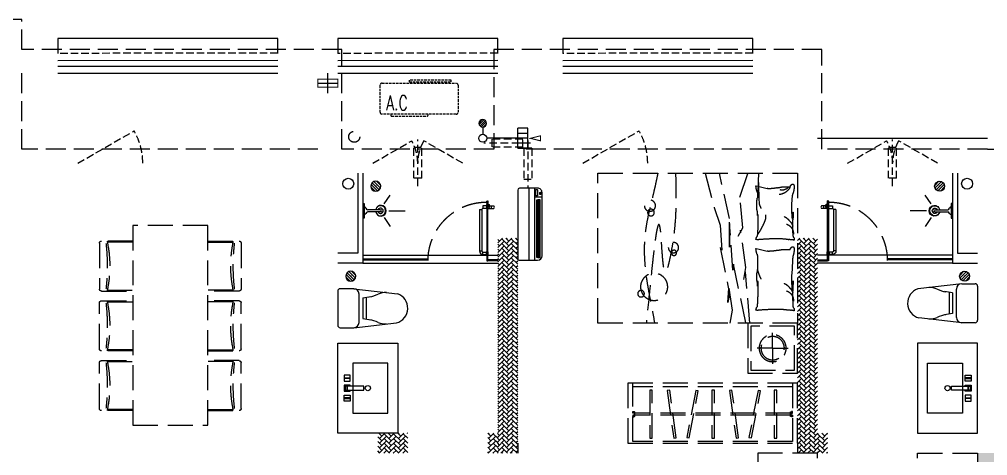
# Model space of a CAD drawing. Extents: x 3443499 to 7125205, y -1700016 to -264854.
# Drawn here: x 3537425 to 3547109, y -1070372 to -1066007 of the extents above; entities that cross this region are included whole.
import ezdxf

# ---------------------------------------------------------------- set-up
doc = ezdxf.new("R2010")
doc.units = 0
doc.header["$LTSCALE"] = 1000
doc.header["$MEASUREMENT"] = 0
for name, pattern in [('__DASH', [0.35, 0.25, -0.1]), ('A户型$0$DASH', [0.35, 0.25, -0.1]), ('DASH', [0.35, 0.25, -0.1]), ('HIDDEN', [0.375, 0.25, -0.125])]:
    doc.linetypes.add(name, pattern=pattern)
doc.layers.get('0').update_dxf_attribs({"linetype": 'CONTINUOUS'})
for name, color, linetype in [('!校对', 2, 'CONTINUOUS'), ('5fur', 175, 'CONTINUOUS'), ('IP-bath&kitchen-JOHNSON', 4, 'CONTINUOUS'), ('LVTRY', 252, 'CONTINUOUS'), ('P-bath&kitchen-JOHNSON', 4, 'CONTINUOUS'), ('VPIPE-中水', 122, 'CONTINUOUS'), ('VPIPE-凝结', 150, 'CONTINUOUS'), ('VPIPE-雨水', 4, 'DASH'), ('保温', 6, 'CONTINUOUS'), ('机电标识类', 1, 'CONTINUOUS'), ('污水', 3, 'CONTINUOUS'), ('看线', 185, 'CONTINUOUS')]:
    doc.layers.add(name, color=color, linetype=linetype)
for name, color, linetype, lineweight in [('EQUIP_地漏', 7, 'CONTINUOUS', 18), ('WINDOW', 146, 'CONTINUOUS', 20), ('平面-分水线', 189, 'CONTINUOUS', 15), ('平面-栏杆', 56, 'CONTINUOUS', 15), ('平面-看线', 252, 'CONTINUOUS', 15), ('平面-空调室内机', 176, 'CONTINUOUS', 9), ('平面-空调预留孔', 252, 'CONTINUOUS', 15)]:
    doc.layers.add(name, color=color, linetype=linetype, lineweight=lineweight)
doc.styles.add('_TCH_DIM', font='SIMPLEX', dxfattribs={"bigfont": 'GBCBIG'})
doc.styles.add('DIM_FONT', font='SIMPLEX', dxfattribs={"width": 0.7, "bigfont": 'GBCBIG'})

# ---------------------------------------------------------------- blocks, each defined once
blk = doc.blocks.new('A$C00A30745')
at = {"layer": '5fur', "color": 252, "linetype": 'A户型$0$DASH'}
for p, q in [((1800, 7200), (1800, 5700)), ((3800, 7200), (1800, 7200)), ((2377.2, 6961.9), (2298.5, 7200)), ((2481.6, 6747.4), (2581.9, 7200)), ((2726.6, 7200), (2635.5, 6857.4)), ((3800, 5700), (3800, 7200)), ((2216.2, 7075.3), (2186.2, 7067.8)), ((2186.2, 7067.8), (2103.6, 7047.1)), ((2349.7, 6653.9), (2377.2, 6961.9)), ((2635.5, 6857.4), (2575.1, 6681.4)), ((2448.6, 6230.3), (2481.6, 6697.9)), ((2481.6, 6461.3), (2481.6, 6747.4)), ((2481.6, 6697.9), (2481.6, 6461.3)), ((2316.7, 6257.8), (2371.7, 6631.9)), ((2393.7, 6571.4), (2349.7, 6653.9)), ((2575.1, 6681.4), (2553.3, 6346.7)), ((7700, 4679), (7700, 6679)), ((7700, 6679), (8450, 6679)), ((8450, 6679), (8450, 4679)), ((7366.6, 6501.9), (7366.6, 6041.9)), ((7700, 6521.9), (7386.6, 6521.9)), ((7700, 6511.9), (7444.9, 6511.9)), ((8450, 6521.9), (8763.4, 6521.9)), ((8450, 6511.9), (8705.1, 6511.9)), ((8783.4, 6501.9), (8783.4, 6041.9)), ((2186.2, 6441.5), (2103.6, 6420.8)), ((2216.2, 6449), (2186.2, 6441.5)), ((2575.1, 6455.8), (2481.6, 5988.2)), ((2278.8, 5700), (2322.2, 6213.8)), ((2316.7, 5703.7), (2443.1, 6290.8)), ((2338.7, 6136.8), (2316.7, 6257.8)), ((2443.1, 6290.8), (2448.6, 6230.3)), ((2487.1, 6050.2), (2454.1, 5830.2)), ((2498.1, 5907.2), (2487.1, 6050.2)), ((7386.6, 6021.9), (7700, 6021.9)), ((7444.9, 6031.9), (7700, 6031.9)), ((8705.1, 6031.9), (8450, 6031.9)), ((8763.4, 6021.9), (8450, 6021.9)), ((2481.6, 5988.2), (2498.1, 5907.2)), ((7386.6, 5923.6), (7700, 5923.6)), ((7444.9, 5913.6), (7700, 5913.6)), ((8763.4, 5923.6), (8450, 5923.6)), ((8705.1, 5913.6), (8450, 5913.6)), ((2454.1, 5830.2), (2478.8, 5700)), ((7366.6, 5443.6), (7366.6, 5903.6)), ((8783.4, 5443.6), (8783.4, 5903.6)), ((1800, 5200), (1800, 5700)), ((1800, 5700), (2300, 5700)), ((1800, 5700), (3800, 5700)), ((1830, 5230), (1830, 5670)), ((1830, 5670), (2270, 5670)), ((2270, 5670), (2270, 5230)), ((2300, 5700), (2300, 5200)), ((2050, 5450), (2050, 5605)), ((2050, 5450), (1895, 5450)), ((2050, 5450), (2050, 5295)), ((2050, 5450), (2205, 5450)), ((7700, 5423.6), (7386.6, 5423.6)), ((7700, 5433.6), (7444.9, 5433.6)), ((8450, 5433.6), (8705.1, 5433.6)), ((8450, 5423.6), (8763.4, 5423.6)), ((2270, 5230), (1830, 5230)), ((7366.6, 4845.3), (7366.6, 5305.3)), ((7386.6, 5325.3), (7700, 5325.3)), ((7444.9, 5315.3), (7700, 5315.3)), ((8763.4, 5325.3), (8450, 5325.3)), ((8705.1, 5315.3), (8450, 5315.3)), ((8783.4, 4845.3), (8783.4, 5305.3)), ((2300, 5200), (1800, 5200)), ((1800, 4500), (1800, 5100)), ((1800, 5100), (1850, 5100)), ((1850, 5100), (1850, 4515)), ((1850, 5100), (3450, 5100)), ((1850, 5065), (3450, 5065)), ((3450, 4515), (3450, 5100)), ((3450, 5100), (3500, 5100)), ((3500, 5100), (3500, 4500)), ((2009.6, 4550), (2009.6, 5030)), ((2009.6, 5030), (2034.6, 5030)), ((2034.6, 5030), (2034.6, 4550)), ((2172, 5023.3), (2196.6, 5028)), ((2262.6, 4552), (2172, 5023.3)), ((2196.6, 5028), (2287.2, 4556.7)), ((2391.8, 4554), (2457.5, 5029.5)), ((2482.2, 5026), (2416.6, 4550.5)), ((2457.5, 5029.5), (2482.2, 5026)), ((2632.1, 4550), (2632.1, 5030)), ((2632.1, 5030), (2657.1, 5030)), ((2657.1, 5030), (2657.1, 4550)), ((2794.5, 5023.3), (2819.1, 5028)), ((2885.1, 4552), (2794.5, 5023.3)), ((2819.1, 5028), (2909.7, 4556.7)), ((3014.3, 4554), (3080, 5029.5)), ((3104.7, 5026), (3039.1, 4550.5)), ((3080, 5029.5), (3104.7, 5026)), ((3254.6, 4550), (3254.6, 5030)), ((3254.6, 5030), (3279.6, 5030)), ((3279.6, 5030), (3279.6, 4550)), ((1850, 4800.5), (1850, 4817.1)), ((1850, 4817.1), (1860.2, 4817.1)), ((1867.8, 4800.5), (1850, 4800.5)), ((1850, 4800.5), (1867.8, 4800.5)), ((1860.2, 4800.5), (1850, 4800.5)), ((1867.8, 4780), (1850, 4780)), ((1850, 4780), (1867.8, 4780)), ((1850, 4780), (1850, 4763.4)), ((1860.2, 4780), (1850, 4780)), ((1850, 4763.4), (1860.2, 4763.4)), ((1860.2, 4817.1), (1860.2, 4800.5)), ((1860.2, 4763.4), (1860.2, 4780)), ((1867.8, 4813.4), (1867.8, 4767.1)), ((1872.2, 4813.4), (1867.8, 4813.4)), ((1867.8, 4767.1), (1872.2, 4767.1)), ((1872.1, 4800.5), (3427.8, 4800.5)), ((1872.1, 4780), (3427.8, 4780)), ((1872.2, 4767.1), (1872.2, 4813.4)), ((3427.8, 4813.4), (3432.2, 4813.4)), ((3427.8, 4767.1), (3427.8, 4813.4)), ((3432.2, 4767.1), (3427.8, 4767.1)), ((3432.2, 4813.4), (3432.2, 4767.1)), ((3432.2, 4800.5), (3450, 4800.5)), ((3432.2, 4780), (3450, 4780)), ((3439.8, 4817.1), (3439.8, 4800.5)), ((3450, 4817.1), (3439.8, 4817.1)), ((3439.8, 4800.5), (3450, 4800.5)), ((3439.8, 4780), (3450, 4780)), ((3439.8, 4763.4), (3439.8, 4780)), ((3450, 4763.4), (3439.8, 4763.4)), ((3450, 4800.5), (3450, 4817.1)), ((3450, 4780), (3450, 4763.4)), ((7700, 4825.3), (7386.6, 4825.3)), ((7700, 4835.3), (7444.9, 4835.3)), ((8450, 4835.3), (8705.1, 4835.3)), ((8450, 4825.3), (8763.4, 4825.3)), ((8450, 4679), (7700, 4679)), ((2287.2, 4556.7), (2262.6, 4552)), ((2416.6, 4550.5), (2391.8, 4554)), ((2909.7, 4556.7), (2885.1, 4552)), ((3039.1, 4550.5), (3014.3, 4554)), ((3500, 4500), (1800, 4500)), ((1850, 4515), (3450, 4515)), ((2034.6, 4550), (2009.6, 4550)), ((2657.1, 4550), (2632.1, 4550)), ((3279.6, 4550), (3254.6, 4550)), ((600, 4400), (0, 4400)), ((0, 4400), (0, 3100)), ((600, 4350), (600, 4400)), ((1600, 4350), (1600, 4400)), ((1600, 4400), (2200, 4400)), ((2200, 4400), (2200, 3100))]:
    blk.add_line(p, q, dxfattribs=at)
for centre, radius in [((3277.4, 6875.4), 55.7), ((3267, 6807.3), 33.5), ((3041.9, 6456.3), 51.6), ((3036.6, 6403.9), 26.2), ((3235.5, 6063.4), 135.8), ((3366.4, 5995.3), 33.1), ((2050, 5450), 135), ((2050, 5450), 117)]:
    blk.add_circle(centre, radius, dxfattribs=at)
for centre, radius, start, end in [((-25618.3, 7969), 27821.6, 357.78057, 358.40467), ((7919.1, 7315.1), 5727.8, 181.20742, 183.43718), ((1925.8, 7063.2), 90.4, 168.72762, 180), ((1850, 7078.3), 13.1, 63.41948, 168.72762), ((1840.6, 7059.5), 34.2, 4.40021, 63.41948), ((1947.3, 7093.6), 270.8, 350.5159, 355.91706), ((2216.4, 7074.4), 0.917, 355.91706, 104.04494), ((1996.5, 7063.2), 161.1, 180, 188.43719), ((2138.6, 7084.3), 304.8, 188.43719, 195.74398), ((1612.1, 6935.9), 242.2, 7.54685, 15.74398), ((1927.8, 6573.4), 491.8, 90, 96.23236), ((1999.1, 7126.3), 139.9, 207.20359, 224.90238), ((1963.1, 7116.9), 89.9, 216.26407, 228.55709), ((1999.1, 7126.3), 139.9, 224.90238, 242.60117), ((1938.5, 7089), 52.6, 228.55709, 244.64488), ((1980.6, 7178), 151.1, 244.64488, 248.18508), ((2000.9, 7228.6), 205.6, 248.18508, 251.2201), ((1927.8, 6861.2), 204, 80.31563, 90), ((1952.8, 7087.1), 56.2, 251.2201, 270), ((1999.1, 7126.3), 139.9, 242.60117, 253.48502), ((1952.8, 7122.5), 91.5, 270, 284.68511), ((1999.1, 7126.3), 139.9, 253.48502, 264.36887), ((1813.7, 6192.8), 882, 77.80162, 80.31563), ((2067.1, 7364.9), 317.1, 257.80162, 261.99495), ((2114.6, 7703.2), 658.8, 261.99495, 267.33512), ((2087.2, 7112.8), 67.7, 267.33512, 284.04519), ((2347.2, 6979.5), 145.9, 173.56595, 191.55856), ((2321.2, 6982.4), 119.7, 162.61359, 173.56595), ((1987.8, 7086.8), 229.7, 342.61359, 350.5159), ((725.3, 6852.1), 1132.9, 359.99874, 5.8567), ((1495.9, 7164.2), 738.7, 336.51559, 338.34226), ((1724.8, 6883.2), 484.2, 358.1021, 7.96083), ((2134, 6779.2), 289.7, 177.46141, 184.80185), ((1996.9, 6785.3), 152.4, 169.81012, 177.46141), ((3734, 6918.1), 1890.1, 183.21004, 185.38127), ((809.2, 6852.1), 1049, 353.9133, 0), ((2393.9, 6765.8), 272.1, 176.4448, 184.08277), ((1495.9, 7164.2), 738.7, 334.68893, 336.51559), ((7917.7, 6694.8), 5718.5, 179.02962, 180.28654), ((2140.7, 6771), 62.9, 7.22403, 19.21371), ((3418.3, 6723.5), 1216.5, 175.38242, 177.39037), ((805.5, 6934.5), 1404.8, 355.38242, 357.25094), ((975.2, 6681.9), 873.2, 0.57574, 4.80185), ((354.2, 6675.6), 1494.3, 358.09211, 0.57574), ((2067.1, 6587.9), 234, 152.76041, 159.13972), ((1927.3, 6659.9), 76.8, 141.61143, 152.76041), ((2174.1, 6464.3), 391.6, 136.18849, 141.61143), ((1941.7, 6596.5), 99.2, 108.43965, 126.17665), ((2054, 6579.6), 225.2, 129.03494, 136.18849), ((1943.2, 6716.2), 49.3, 118.31676, 129.03494), ((2014.8, 6583.4), 200.2, 113.00277, 118.31676), ((2180.4, 6750.6), 58, 184.08277, 200.67428), ((2600.1, 6909), 506.6, 200.67428, 204.32653), ((3443.6, 7290.3), 1432.3, 204.32653, 206.49848), ((1941.7, 6596.5), 99.2, 164.06476, 184.21588), ((1027.3, 6653.2), 820.8, 354.74081, 358.09211), ((1941.7, 6596.5), 99.2, 143.91364, 164.06476), ((1941.7, 6596.5), 99.2, 126.17665, 143.91364), ((2441.6, 6790.7), 312.6, 206.49848, 212.13498), ((2793.8, 7012), 728.6, 212.13498, 215.82629), ((3363.3, 6672.1), 1164, 180.28654, 183.57397), ((2347.2, 6608.6), 145.9, 183.57397, 192.86904), ((1862.2, 6540.7), 28.9, 149.34875, 184.30254), ((1858.4, 6540.4), 25.1, 184.30254, 201.7883), ((1838.3, 6532.4), 3.42, 201.7883, 250.43603), ((1837.9, 6531.3), 2.32, 250.43603, 11.89306), ((1790.9, 6582.9), 53.9, 329.34875, 354.74081), ((1844.4, 6532.7), 4.28, 111.9904, 191.89306), ((1848.6, 6522.2), 15.6, 68.57902, 111.9904), ((1866.3, 6567.3), 32.8, 248.57902, 278.13348), ((1836.1, 6778.3), 246, 278.13348, 282.10946), ((1929.3, 6343.9), 198.3, 97.6809, 102.10946), ((2024.8, 5635.6), 913.1, 93.36875, 97.6809), ((2011.1, 5869.5), 678.7, 88.36691, 93.36875), ((1991.5, 5183.3), 1365.2, 86.94504, 88.36691), ((1337.6, -7069.6), 13635.6, 86.49514, 86.94504), ((2151.5, 6219.8), 321.2, 80.00164, 86.49514), ((2249.1, 6586.2), 45.3, 192.86904, 207.28412), ((2210.6, 6555.2), 19.3, 260.00164, 286.69777), ((2140.6, 6530.3), 76.7, 16.22115, 27.28412), ((2130.3, 6527.3), 87.5, 7.12039, 16.22115), ((2215.8, 6537.9), 1.32, 286.69777, 7.12039), ((7386.6, 6501.9), 20, 90, 180), ((5442.6, 6270.5), 2002.2, 353.4152, 6.5848), ((6316.2, 6271.9), 1153.9, 347.48739, 12.51261), ((9833.8, 6271.9), 1153.9, 167.48739, 192.51261), ((10707.4, 6270.5), 2002.2, 173.4152, 186.5848), ((8763.4, 6501.9), 20, 0, 90), ((1925.8, 6437), 90.4, 168.72762, 180), ((1996.5, 6437), 161.1, 180, 188.43719), ((1850, 6452.1), 13.1, 63.41948, 168.72762), ((2138.6, 6458), 304.8, 188.43719, 195.74398), ((1840.6, 6433.2), 34.2, 4.40021, 63.41948), ((1927.8, 5947.1), 491.8, 90, 96.23236), ((1927.8, 6234.9), 204, 80.31563, 90), ((1813.7, 5566.5), 882, 77.80162, 80.31563), ((2067.1, 6738.6), 317.1, 257.80162, 261.99495), ((2114.6, 7077), 658.8, 261.99495, 267.33512), ((2087.2, 6486.5), 67.7, 267.33512, 284.04519), ((2321.2, 6356.1), 119.7, 162.61359, 173.56595), ((1987.8, 6460.6), 229.7, 342.61359, 350.5159), ((1947.3, 6467.3), 270.8, 350.5159, 355.91706), ((2216.4, 6448.1), 0.917, 355.91706, 104.04494), ((-2273.2, 6102.2), 4127.5, 1.80855, 3.79399), ((3865.3, 6314.2), 1664, 178.09487, 183.41789), ((1175.5, 6142.8), 682.7, 0, 7.54685), ((1495.9, 6454.9), 738.7, 338.34226, 340.57202), ((1495.9, 6454.9), 738.7, 340.57202, 342.80178), ((1978.9, 6169), 230.1, 357.25094, 11.55856), ((2134, 6111.1), 289.7, 177.46141, 184.80185), ((-4356.8, 5951.3), 6203.8, 0.39542, 1.59433), ((809.2, 6142.8), 1049, 353.9133, 0), ((1495.9, 6454.9), 738.7, 334.68893, 336.51559), ((1495.9, 6454.9), 738.7, 336.51559, 338.34226), ((7917.7, 6026.7), 5718.5, 179.02962, 180.28654), ((1146.1, 6037.7), 1057.4, 1.73161, 4.6547), ((3418.3, 6014.3), 1216.5, 175.38242, 177.39037), ((805.5, 6225.3), 1404.8, 355.38242, 357.25094), ((975.2, 6013.7), 873.2, 0.57574, 4.80185), ((1326, 6087.7), 529.3, 349.81012, 353.9133), ((354.2, 6007.5), 1494.3, 358.09211, 0.57574), ((2067.1, 5919.7), 234, 152.76041, 159.13972), ((1927.3, 5991.7), 76.8, 141.61143, 152.76041), ((1941.7, 5928.4), 99.2, 126.17665, 143.91364), ((2174.1, 5796.2), 391.6, 136.18849, 141.61143), ((1941.7, 5928.4), 99.2, 108.43965, 126.17665), ((2054, 5911.4), 225.2, 129.03494, 136.18849), ((1943.2, 6048), 49.3, 118.31676, 129.03494), ((2014.8, 5915.2), 200.2, 113.00277, 118.31676), ((7386.6, 6041.9), 20, 180, 270), ((8763.4, 6041.9), 20, 270, 0), ((1941.7, 5928.4), 99.2, 164.06476, 184.21588), ((-782.7, 6006.6), 2630.7, 357.06345, 358.93534), ((1941.7, 5928.4), 99.2, 143.91364, 164.06476), ((3363.3, 6003.9), 1164, 180.28654, 183.57397), ((3186.3, 5954.8), 985.1, 181.36432, 184.94049), ((7386.6, 5903.6), 20, 90, 180), ((6316.2, 5673.6), 1153.9, 347.48739, 12.51261), ((9833.8, 5673.6), 1153.9, 167.48739, 192.51261), ((8763.4, 5903.6), 20, 0, 90), ((1862.2, 5834.6), 28.9, 149.34875, 184.30254), ((1858.4, 5834.3), 25.1, 184.30254, 201.7883), ((1838.3, 5826.2), 3.42, 201.7883, 250.43603), ((1837.9, 5825.2), 2.32, 250.43603, 11.89306), ((1790.9, 5876.8), 53.9, 329.34875, 354.74081), ((1844.4, 5826.5), 4.28, 111.9904, 191.89306), ((1848.6, 5816.1), 15.6, 68.57902, 111.9904), ((1866.3, 5861.1), 32.8, 248.57902, 278.13348), ((1836.1, 6072.2), 246, 278.13348, 282.10946), ((1929.3, 5637.7), 198.3, 97.6809, 102.10946), ((2024.8, 4929.4), 913.1, 93.36875, 97.6809), ((2011.1, 5163.3), 678.7, 88.36691, 93.36875), ((1991.5, 4477.1), 1365.2, 86.94504, 88.36691), ((1337.6, -7775.8), 13635.6, 86.49514, 86.94504), ((2151.5, 5513.7), 321.2, 80.00164, 86.49514), ((2249.1, 5880), 45.3, 192.86904, 207.28412), ((2210.6, 5849), 19.3, 260.00164, 286.69777), ((2140.6, 5824.1), 76.7, 16.22115, 27.28412), ((2130.3, 5821.1), 87.5, 7.12039, 16.22115), ((2215.8, 5831.8), 1.32, 286.69777, 7.12039), ((5442.6, 5675.1), 2002.2, 353.4152, 6.5848), ((10707.4, 5675.1), 2002.2, 173.4152, 186.5848), ((7386.6, 5443.6), 20, 180, 270), ((8763.4, 5443.6), 20, 270, 0), ((7386.6, 5305.3), 20, 90, 180), ((5442.6, 5076.8), 2002.2, 353.4152, 6.5848), ((6316.2, 5075.3), 1153.9, 347.48739, 12.51261), ((9833.8, 5075.3), 1153.9, 167.48739, 192.51261), ((10707.4, 5076.8), 2002.2, 173.4152, 186.5848), ((8763.4, 5305.3), 20, 0, 90), ((7386.6, 4845.3), 20, 180, 270), ((8763.4, 4845.3), 20, 270, 0)]:
    blk.add_arc(centre, radius, start, end, dxfattribs=at)
for points, knots in [([(3020.9, 7200), (3014.8, 6926.8), (3006.6, 6669.5), (3143.6, 6043.3), (3178.4, 7200), (3256.5, 6246.1), (3314.1, 5700)], [0, 0, 0, 0, 692.785923, 915.160849, 1290.08623, 2337.669759, 2337.669759, 2337.669759, 2337.669759]), ([(3198.9, 7200), (3244.7, 6970.4), (3399.5, 6459), (3300.2, 6075.6), (3230.3, 5700)], [0, 0, 0, 0, 470.099243, 1589.098475, 1589.098475, 1589.098475, 1589.098475])]:
    blk.add_open_spline(points, degree=3, knots=knots, dxfattribs=at)
blk = doc.blocks.new('rtyryrtyeeretee')
at = {"layer": '平面-空调预留孔', "color": 252, "linetype": 'DASH', "ltscale": 0.1}
for p, q in [((669748.9, 343882), (669748.9, 343872)), ((669758.9, 343862), (670111.7, 343862)), ((670121.7, 343872), (670121.7, 343882))]:
    blk.add_line(p, q, dxfattribs=at)
blk.add_lwpolyline([(670402, 343882), (669662, 343882, -0.414214), (669642, 343902), (669642, 344172, -0.414214), (669662, 344192), (670402, 344192, -0.414214), (670422, 344172), (670422, 343902, -0.414214)], format="xyb", close=True, dxfattribs=at)
blk.add_lwpolyline([(670352.8, 344221.1), (669933, 344221.1), (669933, 344206), (670352.8, 344206)], close=True, dxfattribs=at)
for centre, start, end in [((669758.9, 343872), 180, 270), ((670111.7, 343872), 270, 0)]:
    blk.add_arc(centre, 10, start, end, dxfattribs=at)
at = {"layer": '平面-空调预留孔', "color": 252, "linetype": 'DASH', "ltscale": 0.1, "style": '_TCH_DIM', "width": 0.705882}
blk.add_text('A.C', height=146.88, dxfattribs=at).set_placement((669701.4, 343921.6))
blk = doc.blocks.new('DFSFSF')
at = {"layer": '平面-分水线'}
for p, q in [((697141.9, 775567.7), (697141.9, 775667.6)), ((697342.3, 775667.6), (697142.7, 775667.6)), ((697193.1, 775567.7), (697193.1, 775667.6)), ((697242.5, 775567.7), (697242.5, 775667.6)), ((697291.9, 775567.7), (697291.9, 775667.6)), ((697342.3, 775667.6), (697342.3, 775567.7)), ((697342.3, 775567.7), (697342.3, 775667.6)), ((697342.3, 775567.7), (697142.7, 775567.7))]:
    blk.add_line(p, q, dxfattribs=at)
blk = doc.blocks.new('DFGDGDGD')
at = {"layer": '平面-分水线', "const_width": 10}
blk.add_lwpolyline([(697267.5, 775440.7), (697242.5, 775540.7), (697217.5, 775440.7)], close=True, dxfattribs=at)
blk.add_blockref('DFSFSF', (0, 0))
blk = doc.blocks.new('$TwtSys$00000141')
at = {"color": 1}
for p, q in [((-47, 4), (-5, 46)), ((-47, 4), (-5, 46)), ((-44, -18), (18, 44)), ((-44, -18), (18, 44)), ((-33, -33), (33, 33)), ((-33, -33), (33, 33)), ((-16, -44), (44, 16)), ((-16, -44), (44, 16)), ((6, -46), (46, -6)), ((6, -46), (46, -6))]:
    blk.add_line(p, q, dxfattribs=at)
blk.add_circle((0, 0), 47, dxfattribs=at)
blk.add_circle((0, 0), 47, dxfattribs=at)
blk = doc.blocks.new('A$C001338C2')
at = {"color": 8}
for p, q in [((0, 249), (0, 22)), ((845, 304), (55, 304)), ((109, 215), (109, 304)), ((900, 22), (900, 249)), ((22, 0), (878, 0))]:
    blk.add_line(p, q, dxfattribs=at)
at = {"color": 8, "lineweight": 5}
for p, q in [((865, 279), (144, 279)), ((144, 279), (144, 266)), ((387, 279), (144, 279)), ((144, 279), (144, 253)), ((144, 266), (865, 266)), ((144, 240), (144, 253)), ((144, 253), (865, 253)), ((387, 240), (387, 279)), ((865, 279), (622, 279)), ((622, 279), (622, 240)), ((865, 253), (865, 279)), ((865, 266), (865, 240)), ((900, 215), (0, 215)), ((900, 143), (0, 143)), ((865, 240), (144, 240)), ((622, 240), (387, 240))]:
    blk.add_line(p, q, dxfattribs=at)
at = {"color": 8}
for points in [[(89, 226), (22, 226, -0.414214), (17, 232), (17, 243, -0.414214), (22, 249), (89, 249, -0.414214), (95, 243), (95, 232, -0.414214)], [(73, 275), (57, 275, -0.414214), (51, 281), (51, 283, -0.414214), (57, 289), (73, 289, -0.414214), (79, 283), (79, 281, -0.414214)]]:
    blk.add_lwpolyline(points, format="xyb", close=True, dxfattribs=at)
for centre, radius, start, end in [((55, 249), 55, 90, 180), ((845, 249), 55, 360, 90), ((22, 22), 22, 180, 270), ((878, 22), 22, 270, 360)]:
    blk.add_arc(centre, radius, start, end, dxfattribs=at)
blk = doc.blocks.new('dongkong')
at = {"layer": '平面-空调预留孔', "color": 8, "linetype": 'HIDDEN', "ltscale": 0.3}
for p, q in [((-603796, 210899.9), (-603796, 210431.5)), ((-603836, 210821), (-603836, 210510.8)), ((-603836, 210821), (-603756, 210821)), ((-603756, 210821), (-603756, 210510.8))]:
    blk.add_line(p, q, dxfattribs=at)
blk.add_lwpolyline([(-603756, 210510.8), (-603836, 210510.8)], dxfattribs=at)
blk = doc.blocks.new('GDGDGDRGDR')
at = {"linetype": '__DASH', "ltscale": 0.1}
blk.add_wipeout([(425935.1, 371498.3), (425734.9, 371498.3), (425734.9, 371418.3), (425935.1, 371418.3)], dxfattribs=at).dxf.layer = '污水'
at = {"layer": '机电标识类', "color": 250, "linetype": 'DASH', "ltscale": 400}
for p, q in [((425834.8, 371358.3), (425834.8, 371558.3)), ((425935.1, 371458.3), (425734.9, 371458.3))]:
    blk.add_line(p, q, dxfattribs=at)
at = {"layer": '污水', "linetype": '__DASH', "ltscale": 0.1, "const_width": 10}
blk.add_lwpolyline([(425935.1, 371498.3), (425734.9, 371498.3), (425734.9, 371418.3), (425935.1, 371418.3)], close=True, dxfattribs=at)
blk = doc.blocks.new('A$C263B1184')
at = {"layer": '保温', "linetype": 'ByBlock', "ltscale": 10}
h = blk.add_hatch(dxfattribs=at)
h.set_pattern_fill('AR-HBONE', color=251, scale=55)
h.set_pattern_definition([(45, (-1017960.394, -343310.663), (0, 47.4157523), [100.584, -33.528]), (135, (-1017936.686, -343286.955), (3e-15, 47.4157523), [100.584, -33.528])])
h.paths.add_polyline_path([(8900, 6200), (8900, 8350), (9100, 8350), (9100, 6200)])
h = blk.add_hatch(dxfattribs=at)
h.set_pattern_fill('AR-HBONE', color=251, scale=55)
h.set_pattern_definition([(45, (-1020960.394, -343310.663), (0, 47.4157523), [100.584, -33.528]), (135, (-1020936.686, -343286.955), (3e-15, 47.4157523), [100.584, -33.528])])
h.paths.add_polyline_path([(11900, 6200), (11900, 8350), (12100, 8350), (12100, 6200)])
h = blk.add_hatch(dxfattribs=at)
h.set_pattern_fill('AR-HBONE', color=251, scale=55)
h.set_pattern_definition([(45, (-1016860.394, -345260.66), (0, 47.4157523), [100.584, -33.528]), (135, (-1016836.686, -345236.954), (3e-15, 47.4157523), [100.584, -33.528])])
h.paths.add_polyline_path([(7700, 6200), (7700, 6400), (8000, 6400), (8000, 6200)])
h = blk.add_hatch(dxfattribs=at)
h.set_pattern_fill('AR-HBONE', color=251, scale=55)
h.set_pattern_definition([(45, (-1017760.394, -345260.66), (0, 47.4157523), [100.584, -33.528]), (135, (-1017736.686, -345236.954), (3e-15, 47.4157523), [100.584, -33.528])])
h.paths.add_polyline_path([(8800, 6200), (8800, 6400), (8900, 6400), (8900, 6200)])
h = blk.add_hatch(dxfattribs=at)
h.set_pattern_fill('AR-HBONE', color=251, scale=55)
h.set_pattern_definition([(45, (-1021060.394, -345260.66), (0, 47.4157523), [100.584, -33.528]), (135, (-1021036.686, -345236.954), (3e-15, 47.4157523), [100.584, -33.528])])
h.paths.add_polyline_path([(12100, 6200), (12100, 6400), (12200, 6400), (12200, 6200)])
at = {"layer": '保温', "color": 251, "linetype": 'ByBlock', "ltscale": 10}
for p, q in [((9100, 6300), (9100, 6200)), ((11900, 6300), (11900, 6200))]:
    blk.add_line(p, q, dxfattribs=at)
blk = doc.blocks.new('A$C6C4C4DE5')
at = {"layer": '保温', "linetype": 'Continuous', "ltscale": 10}
h = blk.add_hatch(dxfattribs=at)
h.set_pattern_fill('HEX', color=251, scale=10, angle=90, style=0)
h.set_pattern_definition([(90, (-503782.455, -514000.21), (-16.49778, 1e-15), [9.525, -19.05]), (210, (-503782.455, -514000.21), (8.24889, -14.2874966), [9.525, -19.05]), (150, (-503782.455, -513990.684), (-8.24889, -14.2874966), [9.525, -19.05])])
edge = h.paths.add_edge_path()
edge.add_line((0.2, 1950), (200.2, 1950))
edge.add_line((200.2, 1950), (200.2, 5000))
edge.add_line((200.2, 5000), (0.2, 5000))
edge.add_line((0.2, 5000), (0.2, 1950))
h = blk.add_hatch(dxfattribs=at)
h.set_pattern_fill('HEX', color=251, scale=10, angle=90, style=0)
h.set_pattern_definition([(90, (-503782.47, -516048.461), (-16.49778, 1e-15), [9.525, -19.05]), (210, (-503782.47, -516048.461), (8.24889, -14.2874966), [9.525, -19.05]), (150, (-503782.47, -516038.936), (-8.24889, -14.2874966), [9.525, -19.05])])
h.paths.add_polyline_path([(0.1, 0), (200.1, 0), (200.1, 398.3), (0.1, 398.3)])
at = {"layer": '保温', "color": 251, "linetype": 'ByBlock', "ltscale": 10}
blk.add_line((0, 0), (200, 0), dxfattribs=at)
blk = doc.blocks.new('A$C25274923')
for points in [[(22399.9, 10820.6), (22398.7, 10823.3), (22390.4, 10819.9), (22391.5, 10817.1)], [(25800.1, 10820.6), (25801.3, 10823.3), (25809.6, 10819.9), (25808.5, 10817.1)]]:
    blk.add_hatch(color=252).paths.add_polyline_path(points)
at = {"color": 252, "linetype": 'DASH', "ltscale": 0.8}
for p, q in [((17740.1, 12640), (16040, 12640)), ((17740.1, 12340), (17740.1, 12640)), ((20939.8, 12340), (17740.1, 12340)), ((25740.1, 12340), (22460, 12340)), ((22460, 12340), (22460, 11340)), ((25740.1, 11340), (25740.1, 12340)), ((17740.1, 11340), (17740.1, 12100)), ((20700, 11340), (17740.1, 11340)), ((22460, 11340), (20940, 11340)), ((25500, 11340), (22700.1, 11340)), ((27400, 11340), (25740.1, 11340)), ((27400, 11340), (29059.9, 11340))]:
    blk.add_line(p, q, dxfattribs=at)
at = {"color": 252}
for p, q in [((21273, 10920.5), (21230.6, 10962.9)), ((21298.4, 10923.5), (21233.6, 10988.3)), ((21315.5, 10934.6), (21244.7, 11005.4)), ((21326.6, 10951.7), (21261.8, 11016.5)), ((21329.6, 10977.1), (21287.2, 11019.5)), ((26870.4, 10977.1), (26912.8, 11019.5)), ((26873.4, 10951.7), (26938.2, 11016.5)), ((26884.5, 10934.6), (26955.3, 11005.4)), ((26901.6, 10923.5), (26966.4, 10988.3)), ((26927, 10920.5), (26969.4, 10962.9)), ((22388.8, 10819.8), (22400.5, 10824.6)), ((22389.4, 10819.5), (22389.9, 10819.7)), ((22389.5, 10803.5), (22391.7, 10803)), ((22391.7, 10803), (22389.6, 10803)), ((22400.3, 10811.5), (22389.8, 10811.5)), ((22389.9, 10819.7), (22391.3, 10816.5)), ((22400.3, 10812.7), (22389.9, 10812.7)), ((22390.1, 10811.5), (22390.1, 10791.9)), ((22391.3, 10816.5), (22400.5, 10820.3)), ((22395.1, 10822.4), (22395.1, 10783.3)), ((22400.7, 10803.5), (22398.5, 10803)), ((22398.5, 10803), (22400.7, 10803.1)), ((22399.2, 10823.5), (22400.8, 10824.2)), ((22399.2, 10823.5), (22400.5, 10820.3)), ((22400.1, 10811.5), (22400.1, 10790.1)), ((25800.8, 10823.5), (25799.2, 10824.2)), ((25799.3, 10803.5), (25801.5, 10803)), ((25801.5, 10803), (25799.3, 10803.1)), ((25811.2, 10819.8), (25799.5, 10824.6)), ((25800.8, 10823.5), (25799.5, 10820.3)), ((25808.7, 10816.5), (25799.5, 10820.3)), ((25799.7, 10812.7), (25810.1, 10812.7)), ((25799.7, 10811.5), (25810.2, 10811.5)), ((25799.9, 10811.5), (25799.9, 10790.1)), ((25804.9, 10822.4), (25804.9, 10783.3)), ((25810.5, 10803.5), (25808.3, 10803)), ((25808.3, 10803), (25810.4, 10803)), ((25810.1, 10819.7), (25808.7, 10816.5)), ((25809.9, 10811.5), (25809.9, 10791.9)), ((25810.6, 10819.5), (25810.1, 10819.7)), ((21048.4, 10023.5), (20983.6, 10088.3)), ((21065.5, 10034.6), (20994.7, 10105.4)), ((21076.6, 10051.7), (21011.8, 10116.5)), ((21079.6, 10077.1), (21037.2, 10119.5)), ((27120.4, 10077.1), (27162.8, 10119.5)), ((27123.4, 10051.7), (27188.2, 10116.5)), ((27134.5, 10034.6), (27205.3, 10105.4)), ((27151.6, 10023.5), (27216.4, 10088.3)), ((21023, 10020.5), (20980.6, 10062.9)), ((27140.5, 9994.8), (26700.6, 9944.8)), ((27140.5, 9994.8), (27274.9, 9994.8)), ((27177, 10020.5), (27219.4, 10062.9)), ((20900.1, 9919.8), (20900.1, 9579.8)), ((21059.5, 9944.8), (20925.1, 9944.8)), ((21059.5, 9944.8), (21499.4, 9894.8)), ((21112.8, 9608.1), (21112.8, 9891.6)), ((27048.6, 9903.1), (26969.8, 9916.6)), ((27016.6, 9908.6), (27016.6, 9691.1)), ((27048.6, 9903.1), (27048.6, 9696.6)), ((27087.2, 9658.1), (27087.2, 9941.6)), ((27299.9, 9969.8), (27299.9, 9629.8)), ((21151.4, 9853.1), (21230.2, 9866.6)), ((21151.4, 9853.1), (21151.4, 9646.6)), ((21183.4, 9858.6), (21183.4, 9641.1)), ((27048.6, 9696.6), (26969.8, 9683.1)), ((21059.5, 9554.8), (21487.2, 9603.5)), ((21151.4, 9646.6), (21230.2, 9633.1)), ((27140.5, 9604.8), (26712.8, 9653.5)), ((27274.9, 9604.8), (27140.5, 9604.8)), ((20925.1, 9554.8), (21059.5, 9554.8)), ((21400.1, 9200), (21050.1, 9200)), ((21050.1, 9200), (21050.1, 8700.3)), ((21400.1, 8700.3), (21400.1, 9200)), ((20965, 9080.2), (20965, 9020.2)), ((21025, 9080.2), (20965, 9080.2)), ((20965, 9020.2), (21025, 9020.2)), ((20970, 9047.2), (20970, 9053.2)), ((20970, 9053.2), (21020, 9053.2)), ((21020, 9047.2), (20970, 9047.2)), ((21020, 9053.2), (21020, 9047.2)), ((21025, 9020.2), (21025, 9080.2)), ((21025, 8980.2), (20965, 8980.2)), ((20965, 8980.2), (20965, 8920.2)), ((20965, 8920.2), (21025, 8920.2)), ((20995, 8970.2), (20975, 8970.2)), ((20975, 8970.2), (20975, 8930.2)), ((20975, 8930.2), (20995, 8930.2)), ((20995, 8970.2), (20995, 8930.2)), ((21160, 8970.2), (20995, 8970.2)), ((20995, 8930.2), (20995, 8970.2)), ((20995, 8930.2), (21160, 8930.2)), ((21025, 8970.2), (21025, 8980.2)), ((21025, 8920.2), (21025, 8930.2)), ((21160, 8930.2), (21160, 8970.2)), ((20965, 8820.2), (20965, 8880.2)), ((20965, 8880.2), (21025, 8880.2)), ((21025, 8820.2), (20965, 8820.2)), ((21020, 8853.2), (20970, 8853.2)), ((20970, 8853.2), (20970, 8847.2)), ((20970, 8847.2), (21020, 8847.2)), ((21020, 8847.2), (21020, 8853.2)), ((21025, 8880.2), (21025, 8820.2)), ((21050.1, 8700.3), (21400.1, 8700.3))]:
    blk.add_line(p, q, dxfattribs=at)
for points in [[(26799.9, 9200), (27149.9, 9200), (27149.9, 8700.3), (26799.9, 8700.3)], [(27235, 9080.2), (27235, 9020.2), (27175, 9020.2), (27175, 9080.2)], [(27180, 9053.2), (27180, 9047.2), (27230, 9047.2), (27230, 9053.2)], [(27205, 8970.2), (27205, 8930.2), (27040, 8930.2), (27040, 8970.2)], [(27205, 8930.2), (27205, 8970.2), (27225, 8970.2), (27225, 8930.2)], [(27235, 8820.2), (27235, 8880.2), (27175, 8880.2), (27175, 8820.2)], [(27180, 8847.2), (27180, 8853.2), (27230, 8853.2), (27230, 8847.2)]]:
    blk.add_lwpolyline(points, close=True, dxfattribs=at)
blk.add_lwpolyline([(27175, 8970.2), (27175, 8980.2), (27235, 8980.2), (27235, 8920.2), (27175, 8920.2), (27175, 8930.2)], dxfattribs=at)
for centre in [(21201.3, 8950.2), (26998.7, 8950.2)]:
    blk.add_circle(centre, 26, dxfattribs=at)
for centre, radius, start, end in [((22401.3, 10806.5), 13.5, 155.15235, 208.97795), ((22389.1, 10818.8), 1, 111.52657, 175.76516), ((22408.6, 10818.2), 20.5, 177.99149, 196.90025), ((22389.6, 10819), 0.5, 112.73297, 178.05418), ((22408.6, 10818.2), 19.5, 177.46581, 196.24837), ((22403.7, 10806.9), 14.6, 161.89734, 193.71468), ((22389.9, 10800.2), 0.5, 208.97795, 24.22835), ((22398.9, 10804.3), 9.42, 188.01541, 204.22835), ((22400.2, 10800.1), 0.5, 155.41865, 330.15022), ((22389.1, 10805.2), 11.7, 335.41865, 349.51767), ((22424.2, 10815.7), 24, 160.76087, 187.04874), ((22388.8, 10807), 12.4, 343.94508, 21.34777), ((22401, 10823.6), 1.17, 340.04011, 112.53297), ((22389.1, 10806.5), 13.4, 330.15022, 25.08154), ((22401, 10823.8), 0.5, 340.76087, 112.53297), ((22421.5, 10816.1), 20.6, 160.04011, 190.84731), ((25810.9, 10806.5), 13.4, 154.91846, 209.84978), ((25799, 10823.6), 1.17, 67.46703, 199.95989), ((25778.5, 10816.1), 20.6, 349.15269, 19.95989), ((25799, 10823.8), 0.5, 67.46703, 199.23913), ((25775.8, 10815.7), 24, 352.95126, 19.23913), ((25811.2, 10807), 12.4, 158.65223, 196.05492), ((25810.9, 10805.2), 11.7, 190.48233, 204.58135), ((25799.8, 10800.1), 0.5, 209.84978, 24.58135), ((25810.1, 10800.2), 0.5, 155.77165, 331.02205), ((25801.1, 10804.3), 9.42, 335.77165, 351.98459), ((25791.4, 10818.2), 19.5, 343.75163, 2.53419), ((25796.3, 10806.9), 14.6, 346.28532, 18.10266), ((25810.4, 10819), 0.5, 1.94582, 67.26703), ((25798.7, 10806.5), 13.5, 331.02205, 24.84765), ((25791.4, 10818.2), 20.5, 343.09975, 2.00851), ((25810.9, 10818.8), 1, 4.23484, 68.47343), ((27140.5, 9941.6), 53.3, 90, 180), ((27274.9, 9969.8), 25, 0, 90), ((20925.1, 9919.8), 25, 90, 180), ((21059.5, 9891.6), 53.3, 0, 90), ((21174, 10155), 293.8, 278.51718, 296.46315), ((21387, 9683.5), 224.1, 90, 111.47978), ((21447.5, 9751.1), 152.8, 285.07732, 70.11812), ((26752.5, 9801.1), 152.8, 109.88188, 254.92268), ((26813, 9733.5), 224.1, 68.52022, 90), ((27026, 10205), 293.8, 243.53685, 261.48282), ((27026, 9394.7), 293.8, 98.51718, 116.46315), ((21059.5, 9608.1), 53.3, 270, 0), ((21174, 9344.7), 293.8, 63.53685, 81.48282), ((21387, 9816.2), 224.1, 248.52022, 270), ((26813, 9866.2), 224.1, 270, 291.47978), ((27140.5, 9658.1), 53.3, 180, 270), ((27274.9, 9629.8), 25, 270, 0), ((20925.1, 9579.8), 25, 180, 270)]:
    blk.add_arc(centre, radius, start, end, dxfattribs=at)
at = {"color": 252, "extrusion": (0, 0, -1)}
for centre, major_axis, start_param, end_param in [((21280.1, 10970), (-35.4, 35.4), 6.283185307178763, 12.56637061435835), ((21030.1, 10070), (35.4, 35.4), 1.570796326794897, 7.853981633974483)]:
    blk.add_ellipse(centre, major_axis=major_axis, ratio=1, start_param=start_param, end_param=end_param, dxfattribs=at)
at = {"color": 252}
for centre in [(26919.9, 10970), (27169.9, 10070)]:
    blk.add_ellipse(centre, major_axis=(-35.4, 35.4), ratio=1, start_param=3.926991, end_param=10.210176, dxfattribs=at)
for points in [[(22390.1, 10791.9), (22391, 10791.1), (22392.8, 10789.4), (22396, 10793.2), (22398.5, 10791.3), (22400.1, 10790.1)], [(25809.9, 10791.9), (25809, 10791.1), (25807.2, 10789.4), (25804, 10793.2), (25801.5, 10791.3), (25799.9, 10790.1)]]:
    blk.add_open_spline(points, degree=3, knots=[0, 0, 0, 0, 3.066329, 6.218313, 11.124135, 11.124135, 11.124135, 11.124135], dxfattribs=at)
for p in [(21280.1, 10970), (26919.9, 10970), (21030.1, 10070), (27169.9, 10070)]:
    blk.add_point(p, dxfattribs=at)
at = {"layer": 'IP-bath&kitchen-JOHNSON', "color": 252}
for p, q in [((21100.1, 11100), (21100.1, 10299.7)), ((21150.1, 11100), (21150.1, 10199.7)), ((27049.9, 11100), (27049.9, 10199.7)), ((27099.9, 11100), (27099.9, 10299.7)), ((21363.3, 10793.2), (21425, 10882.6)), ((26836.7, 10793.2), (26775, 10882.6)), ((21363.3, 10656.7), (21425.1, 10567.3)), ((21411.5, 10725), (21574.8, 10725)), ((26788.5, 10725), (26625.2, 10725)), ((26836.7, 10656.7), (26774.9, 10567.3)), ((21100.1, 10299.7), (20900.1, 10299.7)), ((21150.1, 10279.7), (22500.1, 10279.7)), ((27049.9, 10279.7), (25699.9, 10279.7)), ((27099.9, 10299.7), (27299.9, 10299.7)), ((21150.1, 10199.7), (20900.1, 10199.7)), ((21150.1, 10244.7), (21800.1, 10244.7)), ((21150.1, 10234.7), (21800.1, 10234.7)), ((21150.1, 10199.7), (22500.1, 10199.7)), ((21800.1, 10234.7), (21800.1, 10244.7)), ((22500.1, 10234.7), (22400.1, 10234.7)), ((22400.1, 10224.7), (22400.1, 10234.7)), ((22500.1, 10224.7), (22400.1, 10224.7)), ((25699.9, 10234.7), (25799.9, 10234.7)), ((25699.9, 10224.7), (25799.9, 10224.7)), ((27049.9, 10199.7), (25699.9, 10199.7)), ((25799.9, 10224.7), (25799.9, 10234.7)), ((27049.9, 10244.7), (26399.9, 10244.7)), ((26399.9, 10234.7), (26399.9, 10244.7)), ((27049.9, 10234.7), (26399.9, 10234.7)), ((27049.9, 10199.7), (27299.9, 10199.7))]:
    blk.add_line(p, q, dxfattribs=at)
for centre, major_axis, ratio, start_param, end_param in [((21328.9, 10725.1), (0, 51), 0.990052, 1.778622, 7.646156), ((21327.9, 10725.1), (0, 26.8), 0.994812, 1.973916, 7.450862)]:
    blk.add_ellipse(centre, major_axis=major_axis, ratio=ratio, start_param=start_param, end_param=end_param, dxfattribs=at)
at = {"layer": 'IP-bath&kitchen-JOHNSON', "color": 252, "extrusion": (0, 0, -1)}
for centre, major_axis, ratio, start_param, end_param in [((26871.1, 10725.1), (0, 51), 0.990052, 1.778622, 7.646156), ((26872.1, 10725.1), (0, 26.8), 0.994812, 1.973916, 7.450862)]:
    blk.add_ellipse(centre, major_axis=major_axis, ratio=ratio, start_param=start_param, end_param=end_param, dxfattribs=at)
at = {"layer": 'LVTRY', "color": 252}
for p, q in [((21150.1, 10798.6), (21150.1, 10651.4)), ((21150.1, 10798.6), (21165.9, 10798.6)), ((21165.9, 10798.6), (21165.9, 10651.4)), ((22352.7, 10774.1), (22352.7, 10748.8)), ((22384.4, 10774.1), (22352.7, 10774.1)), ((22390, 10787), (22396.3, 10787)), ((22390, 10757.1), (22390, 10787)), ((22390, 10757.1), (22396.3, 10757.1)), ((22400.1, 10811.5), (22390.1, 10811.5)), ((22390.1, 10811.5), (22390.1, 10224.7)), ((22392.9, 10787), (22395.2, 10784.7)), ((22392.9, 10768), (22392.9, 10787)), ((22392.9, 10776.1), (22392.9, 10757.1)), ((22392.9, 10757.1), (22395.2, 10759.4)), ((22395.2, 10769.6), (22395.2, 10784.7)), ((22395.2, 10769.6), (22395.2, 10759.4)), ((22396.3, 10787), (22398.1, 10785.3)), ((22396.3, 10784.7), (22396.3, 10787)), ((22396.3, 10759.4), (22396.3, 10757.1)), ((22396.3, 10757.1), (22398.1, 10758.8)), ((22398.1, 10784.7), (22398.1, 10785.3)), ((22398.1, 10759.4), (22398.1, 10758.8)), ((22400.1, 10224.7), (22400.1, 10811.5)), ((22406.3, 10774.1), (22461, 10774.1)), ((22411.7, 10787), (22414.6, 10787)), ((22411.7, 10787), (22411.7, 10757.1)), ((22411.7, 10757.1), (22414.6, 10757.1)), ((22414.6, 10787), (22416.9, 10784.7)), ((22414.6, 10787), (22414.6, 10769.6)), ((22414.6, 10757.1), (22414.6, 10774.5)), ((22414.6, 10757.1), (22416.9, 10759.4)), ((22416.9, 10759.4), (22416.9, 10784.7)), ((22438, 10748.8), (22438, 10774.1)), ((25793.7, 10774.1), (25739, 10774.1)), ((25762, 10748.8), (25762, 10774.1)), ((25785.4, 10787), (25783.1, 10784.7)), ((25783.1, 10759.4), (25783.1, 10784.7)), ((25785.4, 10757.1), (25783.1, 10759.4)), ((25788.3, 10787), (25785.4, 10787)), ((25785.4, 10787), (25785.4, 10769.6)), ((25785.4, 10757.1), (25785.4, 10774.5)), ((25788.3, 10757.1), (25785.4, 10757.1)), ((25788.3, 10787), (25788.3, 10757.1)), ((25799.9, 10224.7), (25799.9, 10811.5)), ((25799.9, 10811.5), (25809.9, 10811.5)), ((25803.7, 10787), (25801.9, 10785.3)), ((25801.9, 10784.7), (25801.9, 10785.3)), ((25801.9, 10759.4), (25801.9, 10758.8)), ((25803.7, 10757.1), (25801.9, 10758.8)), ((25810, 10787), (25803.7, 10787)), ((25803.7, 10784.7), (25803.7, 10787)), ((25803.7, 10759.4), (25803.7, 10757.1)), ((25810, 10757.1), (25803.7, 10757.1)), ((25807.1, 10787), (25804.8, 10784.7)), ((25804.8, 10769.6), (25804.8, 10784.7)), ((25804.8, 10769.6), (25804.8, 10759.4)), ((25807.1, 10757.1), (25804.8, 10759.4)), ((25807.1, 10768), (25807.1, 10787)), ((25807.1, 10776.1), (25807.1, 10757.1)), ((25809.9, 10811.5), (25809.9, 10224.7)), ((25810, 10757.1), (25810, 10787)), ((25815.6, 10774.1), (25847.3, 10774.1)), ((25847.3, 10774.1), (25847.3, 10748.8)), ((27049.9, 10798.6), (27034.1, 10798.6)), ((27034.1, 10798.6), (27034.1, 10651.4)), ((27049.9, 10798.6), (27049.9, 10651.4)), ((21323.6, 10735.6), (21199.4, 10735.6)), ((21323.6, 10714.5), (21199.4, 10714.5)), ((22317, 10738.4), (22317, 10322.7)), ((22317, 10738.4), (22342.4, 10738.4)), ((22342.4, 10738.4), (22342.3, 10322.7)), ((22384.4, 10748.8), (22352.7, 10748.8)), ((22406.3, 10748.8), (22461, 10748.8)), ((25793.7, 10748.8), (25739, 10748.8)), ((25815.6, 10748.8), (25847.3, 10748.8)), ((25857.6, 10738.4), (25857.7, 10322.7)), ((25883, 10738.4), (25857.6, 10738.4)), ((25883, 10738.4), (25883, 10322.7)), ((26876.4, 10735.6), (27000.6, 10735.6)), ((26876.4, 10714.5), (27000.6, 10714.5)), ((21165.9, 10651.4), (21150.1, 10651.4)), ((27034.1, 10651.4), (27049.9, 10651.4)), ((22317, 10322.7), (22342.3, 10322.7)), ((22352.7, 10287), (22352.7, 10312.4)), ((22352.7, 10312.4), (22384.4, 10312.4)), ((22352.7, 10287), (22384.4, 10287)), ((22386.7, 10314.7), (22384.4, 10312.4)), ((22384.4, 10312.4), (22384.4, 10287)), ((22386.7, 10284.7), (22384.4, 10287)), ((22386.7, 10314.7), (22386.7, 10284.7)), ((22389.6, 10314.7), (22386.7, 10314.7)), ((22389.6, 10284.7), (22386.7, 10284.7)), ((22389.6, 10314.7), (22389.6, 10284.7)), ((22401.1, 10314.7), (22404, 10314.7)), ((22401.1, 10284.7), (22401.1, 10314.7)), ((22401.1, 10284.7), (22404, 10284.7)), ((22404, 10284.7), (22404, 10314.7)), ((22404, 10314.7), (22405.7, 10312.9)), ((22405.7, 10286.4), (22405.7, 10312.9)), ((25796, 10314.7), (25794.3, 10312.9)), ((25794.3, 10286.4), (25794.3, 10312.9)), ((25796, 10284.7), (25796, 10314.7)), ((25798.9, 10314.7), (25796, 10314.7)), ((25798.9, 10284.7), (25796, 10284.7)), ((25798.9, 10284.7), (25798.9, 10314.7)), ((25810.4, 10314.7), (25813.3, 10314.7)), ((25810.4, 10314.7), (25810.4, 10284.7)), ((25810.4, 10284.7), (25813.3, 10284.7)), ((25813.3, 10314.7), (25813.3, 10284.7)), ((25813.3, 10314.7), (25815.6, 10312.4)), ((25813.3, 10284.7), (25815.6, 10287)), ((25815.6, 10312.4), (25815.6, 10287)), ((25847.3, 10312.4), (25815.6, 10312.4)), ((25847.3, 10287), (25815.6, 10287)), ((25847.3, 10287), (25847.3, 10312.4)), ((25883, 10322.7), (25857.7, 10322.7)), ((22390.1, 10224.7), (22400.1, 10224.7)), ((25809.9, 10224.7), (25799.9, 10224.7)), ((20900.1, 8500), (20900.1, 9400)), ((20900.1, 9400), (21500.1, 9400)), ((21500.1, 9400), (21500.1, 8500)), ((27299.9, 9400), (26699.9, 9400)), ((26699.9, 9400), (26699.9, 8500)), ((27299.9, 8500), (27299.9, 9400)), ((21500.1, 8500), (20900.1, 8500)), ((26699.9, 8500), (27299.9, 8500))]:
    blk.add_line(p, q, dxfattribs=at)
for centre, radius, start, end in [((21166.5, 10748.2), 14.6, 12.38344, 92.41817), ((21207.6, 10764.1), 29.7, 205.54083, 253.94272), ((22452.4, 10761.5), 15.3, 304.05298, 55.96165), ((25747.6, 10761.5), 15.3, 124.03835, 235.94702), ((26992.4, 10764.1), 29.7, 286.05728, 334.45917), ((27033.5, 10748.2), 14.6, 87.58183, 167.61656), ((21166.5, 10701.8), 14.6, 267.59881, 347.63354), ((21207.7, 10685.8), 29.9, 105.89449, 154.40659), ((21323.6, 10725.1), 10.5, 270.00849, 90.00849), ((26876.4, 10725.1), 10.5, 89.99151, 269.99151), ((26992.3, 10685.8), 29.9, 25.59341, 74.10551), ((27033.5, 10701.8), 14.6, 192.36646, 272.40119)]:
    blk.add_arc(centre, radius, start, end, dxfattribs=at)
for centre, major_axis, ratio, start_param, end_param in [((21331.4, 10725.1), (0, 53.6), 0.987577, 1.76809, 7.656688), ((21314.8, 10737.5), (1.43, 0), 0.85, 1.570796326790858, 7.853981633970444), ((21314.8, 10712.6), (1.43, 0), 0.85, 1.570796326807783, 7.853981633987369), ((21339.3, 10737.5), (1.43, 0), 0.85, 1.570796326950973, 7.853981634130559), ((21339.3, 10712.6), (1.43, 0), 0.85, 1.570796326894099, 7.853981634073685), ((22352.7, 10738.4), (7.33, 7.33), 1, 0.785526, 2.356322), ((22352.7, 10322.7), (25.3, 25.3), 1, 2.356322, 3.927118), ((22352.7, 10322.7), (-7.33, 7.33), 1, 0.785526, 2.356322)]:
    blk.add_ellipse(centre, major_axis=major_axis, ratio=ratio, start_param=start_param, end_param=end_param, dxfattribs=at)
at = {"layer": 'LVTRY', "color": 252, "extrusion": (0, 0, -1)}
for centre, major_axis, ratio, start_param, end_param in [((26868.6, 10725.1), (0, 53.6), 0.987577, 1.76809, 7.656688), ((25847.3, 10738.4), (7.33, 7.33), 1, -0.78527, 0.785526), ((26860.7, 10737.5), (-1.43, 0), 0.85, 4.712389, 10.995574), ((26860.7, 10712.6), (-1.43, 0), 0.85, -1.570796, 4.712389), ((26885.2, 10712.6), (-1.43, 0), 0.85, 4.712389, 10.995574), ((26885.2, 10737.5), (-1.43, 0), 0.85, -1.570796, 4.712389), ((25847.3, 10322.7), (-7.33, 7.33), 1, 2.356322, 3.927118), ((25847.3, 10322.7), (-25.3, 25.3), 1, 2.356322, 3.927118)]:
    blk.add_ellipse(centre, major_axis=major_axis, ratio=ratio, start_param=start_param, end_param=end_param, dxfattribs=at)
at = {"layer": 'P-bath&kitchen-JOHNSON', "color": 252, "linetype": 'DASH'}
for centre, start, end in [((22386.3, 10222.2), 89.79672, 179.39224), ((25813.7, 10222.2), 0.60776, 90.20328)]:
    blk.add_arc(centre, 586.2, start, end, dxfattribs=at)
at = {"layer": 'VPIPE-中水', "color": 252, "linetype": 'Continuous'}
for centre in [(21005.2, 10995), (27194.9, 10995)]:
    blk.add_circle(centre, 55, dxfattribs=at)
at = {"layer": 'VPIPE-凝结', "color": 252}
blk.add_line((22700, 11450), (22390, 11450), dxfattribs=at)
at = {"layer": 'VPIPE-凝结', "color": 252, "ltscale": 0.1}
blk.add_lwpolyline([(22350, 11562.4), (22350, 11490)], dxfattribs=at)
at = {"layer": 'VPIPE-凝结', "color": 252}
blk.add_circle((22350, 11450), 40, dxfattribs=at)
at = {"layer": 'VPIPE-雨水', "color": 252}
blk.add_circle((21065, 11465), 55, dxfattribs=at)
at = {"layer": 'WINDOW', "color": 252, "linetype": 'DASH', "ltscale": 0.3}
for points in [[(18300, 11200), (18863.1, 11524.6, -0.131485), (18950, 11200)], [(23350.1, 11200), (23913.2, 11524.6, -0.131485), (24000.1, 11200)], [(21250, 11200), (21639.8, 11424.9, -0.131605), (21700, 11200)], [(22150, 11200), (21760.2, 11424.9, 0.131605), (21700, 11200)], [(26000, 11200), (26389.8, 11424.9, -0.131605), (26450, 11200)], [(26900, 11200), (26510.2, 11424.9, 0.131605), (26450, 11200)]]:
    blk.add_lwpolyline(points, format="xyb", dxfattribs=at)
at = {"layer": '平面-栏杆', "color": 252}
for points in [[(18100, 12230), (20300, 12230.3)], [(20900, 12230), (22500, 12230.3)], [(23150.1, 12230), (25050.1, 12230.3)], [(18100, 12170), (20300, 12170.3)], [(20900, 12170), (22500, 12170.3)], [(23150.1, 12170), (25050.1, 12170.3)]]:
    blk.add_lwpolyline(points, dxfattribs=at)
at = {"layer": '平面-看线', "color": 252, "linetype": 'DASH', "ltscale": 0.3}
for p, q in [((20300, 12300.3), (18100, 12300)), ((22500, 12300.3), (20900, 12300)), ((25050.1, 12300.3), (23150.1, 12300))]:
    blk.add_line(p, q, dxfattribs=at)
at = {"layer": '平面-看线', "color": 252}
for points in [[(18100, 12100), (20300, 12100.3)], [(20900, 12100), (22500, 12100.3)], [(23150.1, 12100), (25050.1, 12100.3)]]:
    blk.add_lwpolyline(points, dxfattribs=at)
at = {"layer": '看线', "color": 252, "ltscale": 0.5}
for points in [[(20300, 12300), (20300, 12450), (18100, 12450), (18100, 12300)], [(22500, 12300), (22500, 12450), (20900, 12450), (20900, 12300)], [(25050.1, 12300), (25050.1, 12450), (23150.1, 12450), (23150.1, 12300)], [(25700, 11450), (27400, 11450)]]:
    blk.add_lwpolyline(points, dxfattribs=at)
at = {"color": 252}
for name, p in [('rtyryrtyeeretee', (-648318.3, -332191)), ('A$C263B1184', (13600, 2100)), ('A$C6C4C4DE5', (27300, 3300))]:
    blk.add_blockref(name, p, dxfattribs=at)
at = {"color": 252, "xscale": -1, "rotation": 90}
blk.add_blockref('DFGDGDGD', (798367.6, 708692.5), dxfattribs=at)
at = {"color": 252, "xscale": -1}
blk.add_blockref('A$C00A30745', (27300, 3900), dxfattribs=at)
at = {"layer": 'EQUIP_地漏', "color": 252, "xscale": 0.8, "yscale": -0.8, "zscale": 0.8, "rotation": 90.00000000000001}
blk.add_blockref('$TwtSys$00000141', (22350, 11600), dxfattribs=at)
at = {"layer": '平面-空调室内机', "color": 252, "ltscale": 0.3, "rotation": 180}
for p in [(-582096, 221870.8), (-577346, 221871)]:
    blk.add_blockref('dongkong', p, dxfattribs=at)
at = {"layer": '平面-空调室内机', "color": 252, "ltscale": 0.3, "xscale": -1, "rotation": 270}
blk.add_blockref('dongkong', (-188070.7, 615196), dxfattribs=at)
at = {"layer": '平面-空调室内机', "color": 252, "ltscale": 0.3, "xscale": -1}
blk.add_blockref('dongkong', (-580995.9, -199470.7), dxfattribs=at)
at = {"layer": '平面-空调预留孔', "color": 252, "xscale": 0.8000000000465648, "yscale": 0.8000000000465648, "zscale": 0.8000000000465648, "rotation": 270.0000002334302}
blk.add_blockref('A$C001338C2', (22700.1, 10950.3), dxfattribs=at)
at = {"layer": 'LVTRY', "color": 252, "style": 'DIM_FONT', "text_generation_flag": 4, "width": 0.8, "flags": 9}
for tag, p in [('YSIZE', (10837.5, 12299)), ('XSIZE', (10837.5, 12299)), ('YSIZE', (38237.5, 12299)), ('XSIZE', (38237.5, 12299)), ('YSIZE', (38237.7, 12299)), ('XSIZE', (38237.7, 12299))]:
    blk.add_attdef(tag, p, '', height=0.5, rotation=90.00001, dxfattribs=at)
at = {"layer": 'LVTRY', "color": 252, "style": 'DIM_FONT', "width": 0.8, "flags": 9}
for tag, p in [('YSIZE', (16562.5, 12299)), ('XSIZE', (16562.5, 12299)), ('YSIZE', (43962.5, 12299)), ('XSIZE', (43962.5, 12299)), ('YSIZE', (43962.7, 12299)), ('XSIZE', (43962.7, 12299))]:
    blk.add_attdef(tag, p, '', height=0.5, rotation=89.99999, dxfattribs=at)
at = {"color": 252, "xscale": -1}
blk.add_blockref('GDGDGDRGDR', (446634.8, -359458.3), dxfattribs=at)
at = {"color": 252, "linetype": 'DASH', "ltscale": 0.8}
blk.add_line((20940, 11340), (20939.8, 12340), dxfattribs=at)

msp = doc.modelspace()

# ---------------------------------------------------------------- block references
at = {"layer": '!校对'}
msp.add_blockref('A$C25274923', (3519709.1, -1078646.6), dxfattribs=at)

doc.saveas('drawing.dxf')
